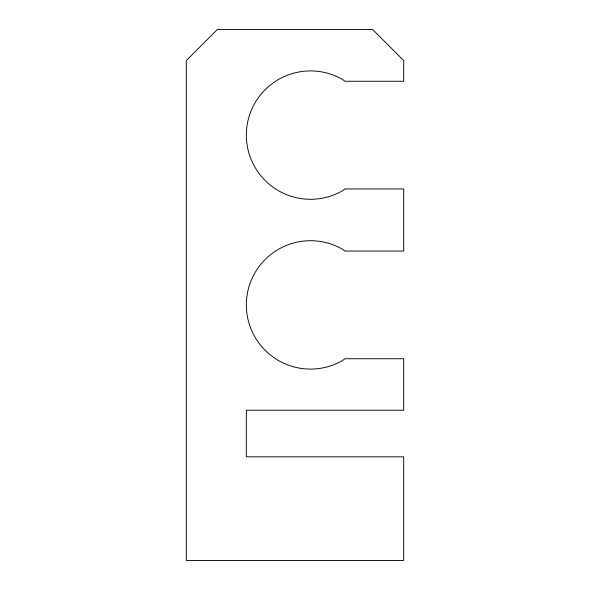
<?xml version="1.0" encoding="UTF-8"?>
<svg xmlns="http://www.w3.org/2000/svg" width="590" height="590" viewBox="0 0 590 590"><rect width="100%" height="100%" fill="white"/><g stroke="black" fill="none" stroke-linecap="round" stroke-linejoin="round"><path stroke-width="0.89" d="M217.349 29.5L186.293 60.564L186.293 560.5L403.707 560.5L403.707 456.822L246.34 456.822L246.34 410.227L403.707 410.227L403.707 358.735L344.914 358.735L342.628 360.49A64.192 64.192 0 0 1 246.34 304.897A64.192 64.192 0 0 1 342.628 249.312L344.914 251.06L403.707 251.06L403.707 188.94L344.914 188.94L342.628 190.695A64.192 64.192 0 0 1 246.34 135.103A64.192 64.192 0 0 1 342.628 79.51L344.914 81.265L403.707 81.265L403.707 60.564L372.651 29.5L217.349 29.5"/></g></svg>
